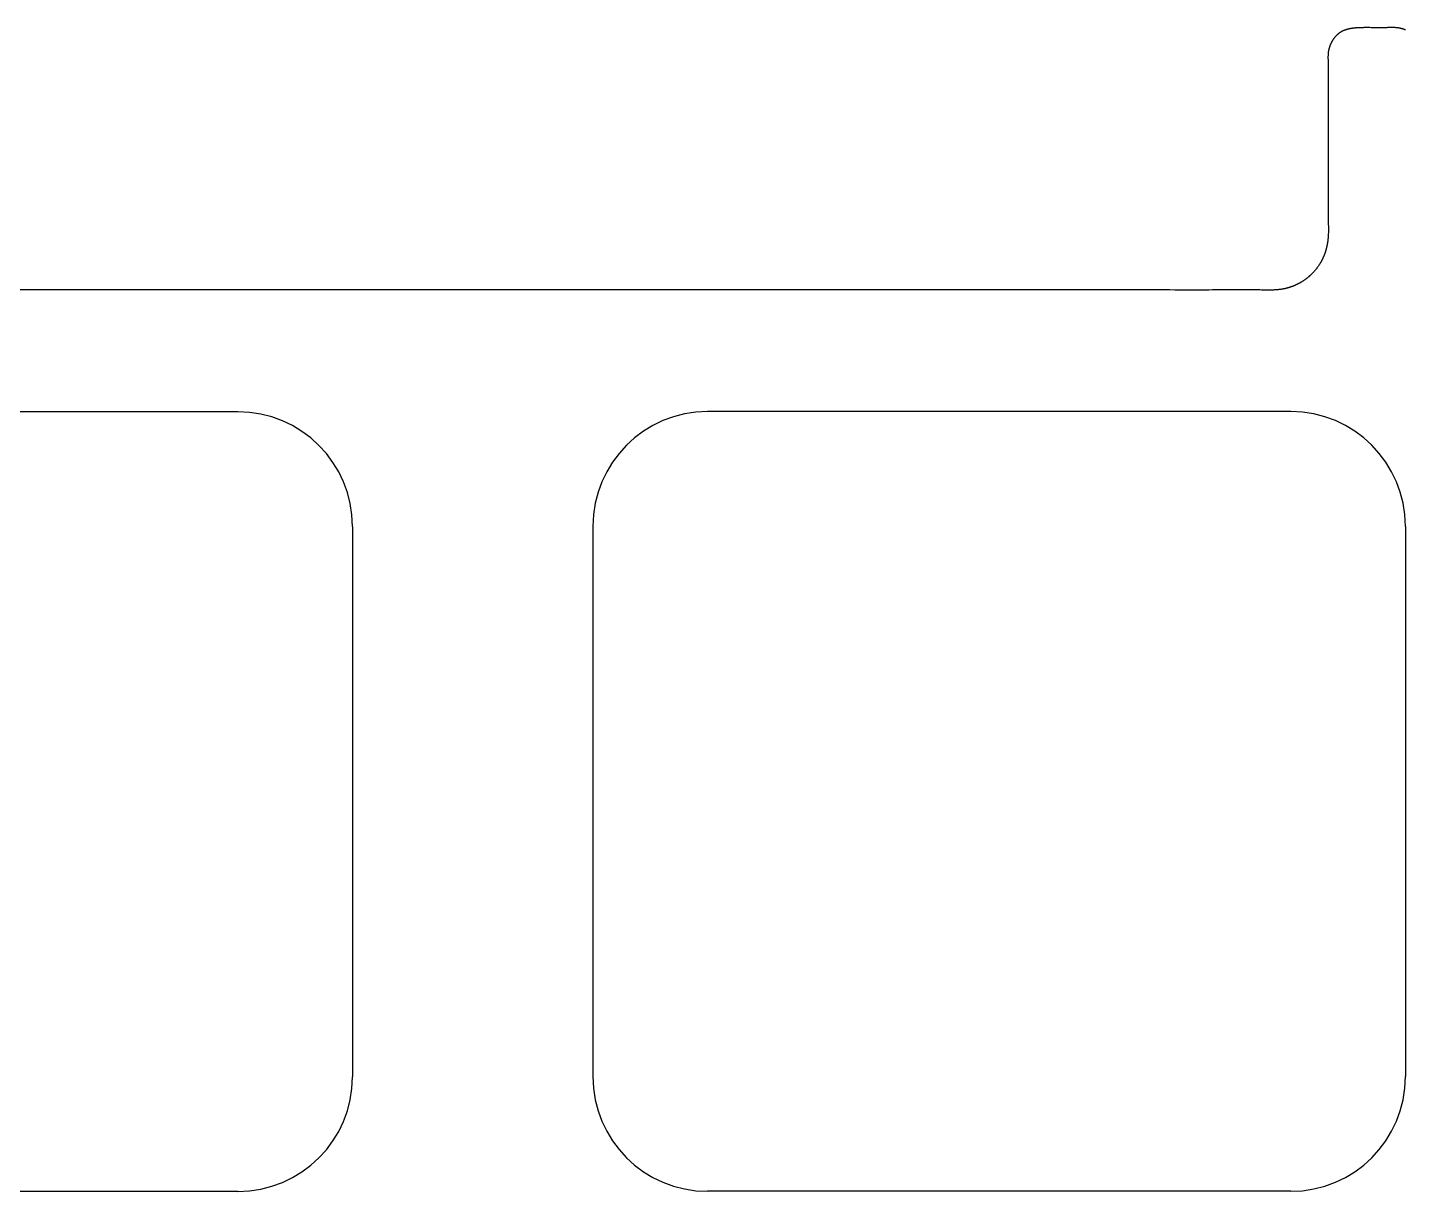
# Model space of a CAD drawing. Header units: millimetres. Extents: x -9 to 276, y -90 to 14.
# Drawn here: x 230.07 to 255, y -7.05 to 14 of the extents above; entities that cross this region are included whole.
import ezdxf

# ---------------------------------------------------------------- set-up
doc = ezdxf.new("R2010")
doc.units = ezdxf.units.MM
doc.layers.add('BLACK', color=7, linetype='CONTINUOUS')

msp = doc.modelspace()

# ---------------------------------------------------------------- linework, layer by layer
at = {"layer": 'BLACK', "linetype": 'Continuous'}
for p, q in [((253.938742, 13.960468), (253.935505, 13.959503)), ((253.941989, 13.961415), (253.938742, 13.960468)), ((253.945283, 13.962354), (253.941989, 13.961415)), ((253.948586, 13.963274), (253.945283, 13.962354)), ((253.951938, 13.964188), (253.948586, 13.963274)), ((253.955299, 13.965082), (253.951938, 13.964188)), ((253.95871, 13.965969), (253.955299, 13.965082)), ((253.962131, 13.966838), (253.95871, 13.965969)), ((253.965605, 13.967698), (253.962131, 13.966838)), ((253.969087, 13.968541), (253.965605, 13.967698)), ((253.972625, 13.969375), (253.969087, 13.968541)), ((253.976172, 13.970191), (253.972625, 13.969375)), ((253.979777, 13.970999), (253.976172, 13.970191)), ((253.983391, 13.971788), (253.979777, 13.970999)), ((253.987065, 13.97257), (253.983391, 13.971788)), ((253.990748, 13.973333), (253.987065, 13.97257)), ((253.994495, 13.974088), (253.990748, 13.973333)), ((253.99825, 13.974824), (253.994495, 13.974088)), ((254.002073, 13.975552), (253.99825, 13.974824)), ((254.005904, 13.976262), (254.002073, 13.975552)), ((254.009806, 13.976963), (254.005904, 13.976262)), ((254.013716, 13.977646), (254.009806, 13.976963)), ((254.0177, 13.97832), (254.013716, 13.977646)), ((254.021693, 13.978975), (254.0177, 13.97832)), ((254.025765, 13.979623), (254.021693, 13.978975)), ((254.029845, 13.980251), (254.025765, 13.979623)), ((254.03401, 13.980871), (254.029845, 13.980251)), ((254.038182, 13.981472), (254.03401, 13.980871)), ((254.042443, 13.982065), (254.038182, 13.981472)), ((254.046713, 13.982638), (254.042443, 13.982065)), ((254.051078, 13.983204), (254.046713, 13.982638)), ((254.055451, 13.98375), (254.051078, 13.983204)), ((254.059926, 13.984287), (254.055451, 13.98375)), ((254.064409, 13.984805), (254.059926, 13.984287)), ((254.069004, 13.985315), (254.064409, 13.984805)), ((254.073605, 13.985806), (254.069004, 13.985315)), ((254.078326, 13.986288), (254.073605, 13.985806)), ((254.083055, 13.98675), (254.078326, 13.986288)), ((254.087915, 13.987205), (254.083055, 13.98675)), ((254.092782, 13.987639), (254.087915, 13.987205)), ((254.097794, 13.988065), (254.092782, 13.987639)), ((254.102812, 13.988471), (254.097794, 13.988065)), ((254.10799, 13.988869), (254.102812, 13.988471)), ((254.113175, 13.989247), (254.10799, 13.988869)), ((254.11854, 13.989617), (254.113175, 13.989247)), ((254.12391, 13.989967), (254.11854, 13.989617)), ((254.129485, 13.990308), (254.12391, 13.989967)), ((254.135065, 13.990629), (254.129485, 13.990308)), ((254.140881, 13.990943), (254.135065, 13.990629)), ((254.146702, 13.991236), (254.140881, 13.990943)), ((254.152801, 13.991521), (254.146702, 13.991236)), ((254.158903, 13.991786), (254.152801, 13.991521)), ((254.165343, 13.992043), (254.158903, 13.991786)), ((254.171784, 13.99228), (254.165343, 13.992043)), ((254.178648, 13.99251), (254.171784, 13.99228)), ((254.185513, 13.992718), (254.178648, 13.99251)), ((254.192937, 13.992922), (254.185513, 13.992718)), ((254.20036, 13.993103), (254.192937, 13.992922)), ((254.20859, 13.993281), (254.20036, 13.993103)), ((254.216814, 13.993436), (254.20859, 13.993281)), ((254.226416, 13.993593), (254.216814, 13.993436)), ((254.236007, 13.993725), (254.226416, 13.993593)), ((254.248364, 13.993866), (254.236007, 13.993725)), ((254.2607, 13.993975), (254.248364, 13.993866)), ((254.273015, 13.994055), (254.2607, 13.993975)), ((254.285311, 13.994107), (254.273015, 13.994055)), ((254.297588, 13.994135), (254.285311, 13.994107)), ((254.309847, 13.994139), (254.297588, 13.994135)), ((254.334316, 13.994086), (254.309847, 13.994139)), ((254.358726, 13.993967), (254.334316, 13.994086)), ((254.383086, 13.993798), (254.358726, 13.993967)), ((254.407402, 13.993594), (254.383086, 13.993798)), ((254.431683, 13.993375), (254.407402, 13.993594)), ((254.465428, 13.993073), (254.431683, 13.993375)), ((254.497427, 13.992829), (254.465428, 13.993073)), ((254.524373, 13.992683), (254.497427, 13.992829)), ((254.548396, 13.992621), (254.524373, 13.992683)), ((254.570449, 13.992633), (254.548396, 13.992621)), ((254.591054, 13.992716), (254.570449, 13.992633)), ((254.610536, 13.992869), (254.591054, 13.992716)), ((254.629114, 13.993088), (254.610536, 13.992869)), ((254.646943, 13.993374), (254.629114, 13.993088)), ((254.66414, 13.993725), (254.646943, 13.993374)), ((254.677183, 13.99404), (254.66414, 13.993725)), ((254.690238, 13.994379), (254.677183, 13.99404)), ((254.700492, 13.994646), (254.690238, 13.994379)), ((254.717415, 13.995057), (254.700492, 13.994646)), ((254.731201, 13.995335), (254.717415, 13.995057)), ((254.74331, 13.995514), (254.731201, 13.995335)), ((254.754323, 13.995608), (254.74331, 13.995514)), ((254.764543, 13.995624), (254.754323, 13.995608)), ((254.774152, 13.995566), (254.764543, 13.995624)), ((254.783269, 13.995437), (254.774152, 13.995566)), ((254.791979, 13.995239), (254.783269, 13.995437)), ((254.800341, 13.994974), (254.791979, 13.995239)), ((254.808404, 13.994643), (254.800341, 13.994974)), ((254.816204, 13.994246), (254.808404, 13.994643)), ((254.823771, 13.993785), (254.816204, 13.994246)), ((254.831128, 13.993259), (254.823771, 13.993785)), ((254.838296, 13.99267), (254.831128, 13.993259)), ((254.845292, 13.992017), (254.838296, 13.99267)), ((254.85213, 13.991301), (254.845292, 13.992017)), ((254.858822, 13.990523), (254.85213, 13.991301)), ((254.865381, 13.989682), (254.858822, 13.990523)), ((254.871815, 13.988778), (254.865381, 13.989682)), ((254.878132, 13.987812), (254.871815, 13.988778)), ((254.878144, 13.98781), (254.878132, 13.987812)), ((254.881301, 13.987297), (254.878144, 13.98781)), ((254.884456, 13.986764), (254.881301, 13.987297)), ((254.887611, 13.986211), (254.884456, 13.986764)), ((254.890762, 13.985638), (254.887611, 13.986211)), ((254.893912, 13.985045), (254.890762, 13.985638)), ((254.897059, 13.984432), (254.893912, 13.985045)), ((254.900204, 13.983799), (254.897059, 13.984432)), ((254.903346, 13.983147), (254.900204, 13.983799)), ((254.906484, 13.982475), (254.903346, 13.983147)), ((254.909619, 13.981783), (254.906484, 13.982475)), ((254.915877, 13.98034), (254.909619, 13.981783)), ((254.922117, 13.978819), (254.915877, 13.98034)), ((254.928339, 13.97722), (254.922117, 13.978819)), ((254.934539, 13.975545), (254.928339, 13.97722)), ((254.940716, 13.973793), (254.934539, 13.975545)), ((254.946867, 13.971965), (254.940716, 13.973793)), ((254.952991, 13.970061), (254.946867, 13.971965)), ((254.959085, 13.968084), (254.952991, 13.970061)), ((254.965149, 13.966032), (254.959085, 13.968084)), ((254.971179, 13.963908), (254.965149, 13.966032)), ((254.977174, 13.961711), (254.971179, 13.963908)), ((254.983132, 13.959442), (254.977174, 13.961711)), ((253.653863, 13.713613), (253.651018, 13.70768)), ((253.656777, 13.719505), (253.653863, 13.713613)), ((253.65976, 13.725356), (253.656777, 13.719505)), ((253.662809, 13.731162), (253.65976, 13.725356)), ((253.665925, 13.736923), (253.662809, 13.731162)), ((253.669106, 13.742635), (253.665925, 13.736923)), ((253.672351, 13.748298), (253.669106, 13.742635)), ((253.675657, 13.753909), (253.672351, 13.748298)), ((253.679026, 13.759467), (253.675657, 13.753909)), ((253.682454, 13.76497), (253.679026, 13.759467)), ((253.68594, 13.770416), (253.682454, 13.76497)), ((253.689485, 13.775804), (253.68594, 13.770416)), ((253.693085, 13.781132), (253.689485, 13.775804)), ((253.69674, 13.786399), (253.693085, 13.781132)), ((253.700448, 13.791603), (253.69674, 13.786399)), ((253.704209, 13.796742), (253.700448, 13.791603)), ((253.70802, 13.801817), (253.704209, 13.796742)), ((253.711881, 13.806824), (253.70802, 13.801817)), ((253.71579, 13.811763), (253.711881, 13.806824)), ((253.719745, 13.816634), (253.71579, 13.811763)), ((253.723746, 13.821433), (253.719745, 13.816634)), ((253.727791, 13.826162), (253.723746, 13.821433)), ((253.731879, 13.830818), (253.727791, 13.826162)), ((253.736009, 13.8354), (253.731879, 13.830818)), ((253.740178, 13.839909), (253.736009, 13.8354)), ((253.744387, 13.844342), (253.740178, 13.839909)), ((253.748633, 13.848699), (253.744387, 13.844342)), ((253.752916, 13.85298), (253.748633, 13.848699)), ((253.757234, 13.857184), (253.752916, 13.85298)), ((253.761586, 13.86131), (253.757234, 13.857184)), ((253.765971, 13.865357), (253.761586, 13.86131)), ((253.770387, 13.869325), (253.765971, 13.865357)), ((253.774834, 13.873214), (253.770387, 13.869325)), ((253.779311, 13.877023), (253.774834, 13.873214)), ((253.783815, 13.880752), (253.779311, 13.877023)), ((253.788348, 13.8844), (253.783815, 13.880752)), ((253.792906, 13.887967), (253.788348, 13.8844)), ((253.79749, 13.891453), (253.792906, 13.887967)), ((253.802098, 13.894858), (253.79749, 13.891453)), ((253.806729, 13.898181), (253.802098, 13.894858)), ((253.811383, 13.901422), (253.806729, 13.898181)), ((253.816058, 13.904582), (253.811383, 13.901422)), ((253.820754, 13.907659), (253.816058, 13.904582)), ((253.82547, 13.910655), (253.820754, 13.907659)), ((253.829907, 13.913388), (253.82547, 13.910655)), ((253.832325, 13.914844), (253.829907, 13.913388)), ((253.834753, 13.916282), (253.832325, 13.914844)), ((253.837206, 13.917711), (253.834753, 13.916282)), ((253.839668, 13.919123), (253.837206, 13.917711)), ((253.842156, 13.920526), (253.839668, 13.919123)), ((253.844654, 13.921911), (253.842156, 13.920526)), ((253.847178, 13.923288), (253.844654, 13.921911)), ((253.849712, 13.924647), (253.847178, 13.923288)), ((253.852273, 13.925998), (253.849712, 13.924647)), ((253.854844, 13.927332), (253.852273, 13.925998)), ((253.857443, 13.928657), (253.854844, 13.927332)), ((253.860051, 13.929964), (253.857443, 13.928657)), ((253.862689, 13.931263), (253.860051, 13.929964)), ((253.865336, 13.932545), (253.862689, 13.931263)), ((253.868013, 13.933818), (253.865336, 13.932545)), ((253.870699, 13.935074), (253.868013, 13.933818)), ((253.873417, 13.936322), (253.870699, 13.935074)), ((253.876143, 13.937552), (253.873417, 13.936322)), ((253.878902, 13.938774), (253.876143, 13.937552)), ((253.88167, 13.939978), (253.878902, 13.938774)), ((253.884471, 13.941174), (253.88167, 13.939978)), ((253.887282, 13.942353), (253.884471, 13.941174)), ((253.890126, 13.943524), (253.887282, 13.942353)), ((253.89298, 13.944676), (253.890126, 13.943524)), ((253.895869, 13.945822), (253.89298, 13.944676)), ((253.898768, 13.946949), (253.895869, 13.945822)), ((253.901703, 13.948068), (253.898768, 13.946949)), ((253.904647, 13.94917), (253.901703, 13.948068)), ((253.907629, 13.950263), (253.904647, 13.94917)), ((253.910619, 13.951339), (253.907629, 13.950263)), ((253.91365, 13.952407), (253.910619, 13.951339)), ((253.916689, 13.953457), (253.91365, 13.952407)), ((253.919769, 13.9545), (253.916689, 13.953457)), ((253.922857, 13.955524), (253.919769, 13.9545)), ((253.925988, 13.956541), (253.922857, 13.955524)), ((253.929128, 13.957539), (253.925988, 13.956541)), ((253.932312, 13.95853), (253.929128, 13.957539)), ((253.935505, 13.959503), (253.932312, 13.95853)), ((254.989051, 13.957103), (254.983132, 13.959442)), ((254.99493, 13.954694), (254.989051, 13.957103)), ((255.000767, 13.952217), (254.99493, 13.954694)), ((253.599148, 13.466432), (253.599088, 13.457228)), ((253.599279, 13.475191), (253.599148, 13.466432)), ((253.59948, 13.483577), (253.599279, 13.475191)), ((253.599749, 13.491645), (253.59948, 13.483577)), ((253.600084, 13.499435), (253.599749, 13.491645)), ((253.600485, 13.506981), (253.600084, 13.499435)), ((253.600952, 13.51431), (253.600485, 13.506981)), ((253.601483, 13.521444), (253.600952, 13.51431)), ((253.602078, 13.528401), (253.601483, 13.521444)), ((253.602737, 13.535197), (253.602078, 13.528401)), ((253.60346, 13.541845), (253.602737, 13.535197)), ((253.604246, 13.548357), (253.60346, 13.541845)), ((253.605095, 13.554744), (253.604246, 13.548357)), ((253.606007, 13.561014), (253.605095, 13.554744)), ((253.606615, 13.564913), (253.606007, 13.561014)), ((253.607128, 13.568056), (253.606615, 13.564913)), ((253.607661, 13.571198), (253.607128, 13.568056)), ((253.608215, 13.574344), (253.607661, 13.571198)), ((253.608789, 13.577489), (253.608215, 13.574344)), ((253.609384, 13.580638), (253.608789, 13.577489)), ((253.609999, 13.583785), (253.609384, 13.580638)), ((253.610636, 13.586937), (253.609999, 13.583785)), ((253.611293, 13.590085), (253.610636, 13.586937)), ((253.61197, 13.593237), (253.611293, 13.590085)), ((253.612668, 13.596386), (253.61197, 13.593237)), ((253.613387, 13.599537), (253.612668, 13.596386)), ((253.614125, 13.602686), (253.613387, 13.599537)), ((253.614885, 13.605836), (253.614125, 13.602686)), ((253.615664, 13.608983), (253.614885, 13.605836)), ((253.616464, 13.612131), (253.615664, 13.608983)), ((253.617284, 13.615275), (253.616464, 13.612131)), ((253.618125, 13.61842), (253.617284, 13.615275)), ((253.618986, 13.621561), (253.618125, 13.61842)), ((253.619867, 13.624702), (253.618986, 13.621561)), ((253.620768, 13.627838), (253.619867, 13.624702)), ((253.62169, 13.630974), (253.620768, 13.627838)), ((253.622631, 13.634104), (253.62169, 13.630974)), ((253.623592, 13.637233), (253.622631, 13.634104)), ((253.624573, 13.640357), (253.623592, 13.637233)), ((253.625574, 13.643479), (253.624573, 13.640357)), ((253.626594, 13.646595), (253.625574, 13.643479)), ((253.627635, 13.649709), (253.626594, 13.646595)), ((253.628695, 13.652816), (253.627635, 13.649709)), ((253.629774, 13.65592), (253.628695, 13.652816)), ((253.630873, 13.659017), (253.629774, 13.65592)), ((253.631991, 13.662111), (253.630873, 13.659017)), ((253.633128, 13.665197), (253.631991, 13.662111)), ((253.634285, 13.668279), (253.633128, 13.665197)), ((253.635461, 13.671354), (253.634285, 13.668279)), ((253.636655, 13.674423), (253.635461, 13.671354)), ((253.637869, 13.677485), (253.636655, 13.674423)), ((253.639101, 13.68054), (253.637869, 13.677485)), ((253.640352, 13.683588), (253.639101, 13.68054)), ((253.641621, 13.686628), (253.640352, 13.683588)), ((253.642909, 13.689661), (253.641621, 13.686628)), ((253.644215, 13.692686), (253.642909, 13.689661)), ((253.64554, 13.695702), (253.644215, 13.692686)), ((253.648243, 13.701709), (253.64554, 13.695702)), ((253.651018, 13.70768), (253.648243, 13.701709)), ((253.599088, 13.457228), (253.599102, 13.447477)), ((253.599102, 13.447477), (253.599194, 13.437031)), ((253.599194, 13.437031), (253.59937, 13.42565)), ((253.59937, 13.42565), (253.599643, 13.412903)), ((253.599643, 13.412903), (253.600038, 13.397845)), ((253.600038, 13.397845), (253.600541, 13.380557)), ((253.600541, 13.380557), (253.601025, 13.363952)), ((253.601025, 13.363952), (253.601251, 13.355651)), ((253.601251, 13.355651), (253.601459, 13.347353)), ((253.601459, 13.347353), (253.601771, 13.332508)), ((253.601771, 13.332508), (253.602018, 13.317028)), ((253.602018, 13.317028), (253.602199, 13.300786)), ((253.602224, 13.222819), (253.602027, 13.196356)), ((253.602199, 13.300786), (253.602312, 13.283606)), ((253.60233, 13.245213), (253.602224, 13.222819)), ((253.602312, 13.283606), (253.602357, 13.265222)), ((253.602357, 13.265222), (253.60233, 13.245213)), ((253.600907, 13.023625), (253.600855, 12.981531)), ((253.600855, 12.981531), (253.600872, 12.934952)), ((253.601026, 13.062544), (253.600907, 13.023625)), ((253.601211, 13.099052), (253.601026, 13.062544)), ((253.601459, 13.133641), (253.601211, 13.099052)), ((253.601756, 13.166532), (253.601459, 13.133641)), ((253.602027, 13.196356), (253.601756, 13.166532)), ((253.600872, 12.934952), (253.600966, 12.88124)), ((253.600966, 12.88124), (253.601153, 12.813048)), ((253.601153, 12.813048), (253.601213, 12.793371)), ((253.601213, 12.793371), (253.601344, 12.749794)), ((253.601344, 12.749794), (253.601458, 12.706218)), ((253.601458, 12.706218), (253.601579, 12.637753)), ((253.601628, 12.476211), (253.601548, 12.369356)), ((253.601579, 12.637753), (253.601636, 12.562364)), ((253.601636, 12.562364), (253.601628, 12.476211)), ((253.601458, 12.278794), (253.601457, 11.851371)), ((253.601496, 12.316284), (253.601458, 12.278794)), ((253.601548, 12.369356), (253.601496, 12.316284)), ((253.601457, 11.851371), (253.601633, 11.764437)), ((253.601633, 11.764437), (253.601953, 11.641631)), ((253.601953, 11.641631), (253.602169, 11.560964)), ((253.602169, 11.560964), (253.602359, 11.480299)), ((253.602359, 11.480299), (253.602496, 11.399641)), ((253.602504, 11.23835), (253.602432, 11.198036)), ((253.602496, 11.399641), (253.602536, 11.359314)), ((253.602543, 11.278669), (253.602504, 11.23835)), ((253.602536, 11.359314), (253.602553, 11.31899)), ((253.602553, 11.31899), (253.602543, 11.278669)), ((253.601457, 10.996525), (253.601041, 10.947009)), ((253.601745, 11.036818), (253.601457, 10.996525)), ((253.601983, 11.077115), (253.601745, 11.036818)), ((253.602174, 11.117418), (253.601983, 11.077115)), ((253.602323, 11.157725), (253.602174, 11.117418)), ((253.602432, 11.198036), (253.602323, 11.157725)), ((253.599801, 10.771873), (253.599757, 10.749366)), ((253.599757, 10.749366), (253.599757, 10.726855)), ((253.599757, 10.726855), (253.599806, 10.704339)), ((253.599884, 10.794376), (253.599801, 10.771873)), ((253.6, 10.816875), (253.599884, 10.794376)), ((253.600144, 10.839371), (253.6, 10.816875)), ((253.600492, 10.884357), (253.600144, 10.839371)), ((253.600885, 10.929339), (253.600492, 10.884357)), ((253.601041, 10.947009), (253.600885, 10.929339)), ((253.599806, 10.704339), (253.599911, 10.681817)), ((253.599911, 10.681817), (253.600076, 10.659289)), ((253.600076, 10.659289), (253.600308, 10.636754)), ((253.600308, 10.636754), (253.600612, 10.614212)), ((253.600612, 10.614212), (253.600792, 10.602937)), ((253.600792, 10.602937), (253.600992, 10.591661)), ((253.600992, 10.591661), (253.601213, 10.580383)), ((253.601213, 10.580383), (253.601456, 10.569102)), ((253.601456, 10.569102), (253.601975, 10.547599)), ((253.601975, 10.547599), (253.602666, 10.521946)), ((253.602666, 10.521946), (253.603388, 10.496594)), ((253.603388, 10.496594), (253.604024, 10.474336)), ((253.604024, 10.474336), (253.604633, 10.452081)), ((253.603145, 10.224897), (253.602801, 10.219392)), ((253.60347, 10.230404), (253.603145, 10.224897)), ((253.604061, 10.241425), (253.60347, 10.230404)), ((253.604575, 10.252456), (253.604061, 10.241425)), ((253.605017, 10.263494), (253.604575, 10.252456)), ((253.604633, 10.452081), (253.605189, 10.429833)), ((253.60539, 10.274541), (253.605017, 10.263494)), ((253.605189, 10.429833), (253.605439, 10.418713)), ((253.605697, 10.285596), (253.60539, 10.274541)), ((253.605439, 10.418713), (253.605666, 10.407595)), ((253.605666, 10.407595), (253.605867, 10.396481)), ((253.605942, 10.296657), (253.605697, 10.285596)), ((253.605867, 10.396481), (253.606038, 10.38537)), ((253.606127, 10.307726), (253.605942, 10.296657)), ((253.606038, 10.38537), (253.606176, 10.374263)), ((253.606256, 10.318801), (253.606127, 10.307726)), ((253.606176, 10.374263), (253.606277, 10.363161)), ((253.606332, 10.329883), (253.606256, 10.318801)), ((253.606277, 10.363161), (253.606339, 10.352063)), ((253.606359, 10.34097), (253.606332, 10.329883)), ((253.606339, 10.352063), (253.606359, 10.34097)), ((253.560578, 9.971629), (253.559278, 9.96717)), ((253.561859, 9.976095), (253.560578, 9.971629)), ((253.563123, 9.980575), (253.561859, 9.976095)), ((253.564367, 9.98506), (253.563123, 9.980575)), ((253.565595, 9.989559), (253.564367, 9.98506)), ((253.566804, 9.994064), (253.565595, 9.989559)), ((253.567995, 9.998582), (253.566804, 9.994064)), ((253.569167, 10.003106), (253.567995, 9.998582)), ((253.570322, 10.007643), (253.569167, 10.003106)), ((253.571457, 10.012185), (253.570322, 10.007643)), ((253.572575, 10.016741), (253.571457, 10.012185)), ((253.573674, 10.021301), (253.572575, 10.016741)), ((253.574755, 10.025874), (253.573674, 10.021301)), ((253.575816, 10.030451), (253.574755, 10.025874)), ((253.57686, 10.035041), (253.575816, 10.030451)), ((253.577884, 10.039636), (253.57686, 10.035041)), ((253.578891, 10.044242), (253.577884, 10.039636)), ((253.579878, 10.048853), (253.578891, 10.044242)), ((253.580846, 10.053476), (253.579878, 10.048853)), ((253.581796, 10.058103), (253.580846, 10.053476)), ((253.582727, 10.062741), (253.581796, 10.058103)), ((253.583638, 10.067383), (253.582727, 10.062741)), ((253.584532, 10.072036), (253.583638, 10.067383)), ((253.585405, 10.076693), (253.584532, 10.072036)), ((253.58626, 10.08136), (253.585405, 10.076693)), ((253.587096, 10.086031), (253.58626, 10.08136)), ((253.587913, 10.090712), (253.587096, 10.086031)), ((253.58871, 10.095397), (253.587913, 10.090712)), ((253.589488, 10.100091), (253.58871, 10.095397)), ((253.590247, 10.104789), (253.589488, 10.100091)), ((253.590987, 10.109496), (253.590247, 10.104789)), ((253.591707, 10.114206), (253.590987, 10.109496)), ((253.592409, 10.118925), (253.591707, 10.114206)), ((253.59309, 10.123646), (253.592409, 10.118925)), ((253.593752, 10.128377), (253.59309, 10.123646)), ((253.594395, 10.13311), (253.593752, 10.128377)), ((253.595018, 10.137851), (253.594395, 10.13311)), ((253.595622, 10.142594), (253.595018, 10.137851)), ((253.596293, 10.148061), (253.595622, 10.142594)), ((253.596938, 10.153532), (253.596293, 10.148061)), ((253.597557, 10.159005), (253.596938, 10.153532)), ((253.598151, 10.164481), (253.597557, 10.159005)), ((253.59872, 10.16996), (253.598151, 10.164481)), ((253.599265, 10.175442), (253.59872, 10.16996)), ((253.599787, 10.180926), (253.599265, 10.175442)), ((253.600284, 10.186414), (253.599787, 10.180926)), ((253.600759, 10.191903), (253.600284, 10.186414)), ((253.601211, 10.197396), (253.600759, 10.191903)), ((253.601641, 10.202891), (253.601211, 10.197396)), ((253.602049, 10.208389), (253.601641, 10.202891)), ((253.602435, 10.213889), (253.602049, 10.208389)), ((253.602801, 10.219392), (253.602435, 10.213889)), ((253.454545, 9.728112), (253.449975, 9.720665)), ((253.45904, 9.735589), (253.454545, 9.728112)), ((253.46346, 9.743097), (253.45904, 9.735589)), ((253.464049, 9.744109), (253.46346, 9.743097)), ((253.466234, 9.74789), (253.464049, 9.744109)), ((253.468401, 9.751682), (253.466234, 9.74789)), ((253.470557, 9.755492), (253.468401, 9.751682)), ((253.472694, 9.759312), (253.470557, 9.755492)), ((253.474819, 9.76315), (253.472694, 9.759312)), ((253.476927, 9.766999), (253.474819, 9.76315)), ((253.479022, 9.770865), (253.476927, 9.766999)), ((253.481099, 9.774742), (253.479022, 9.770865)), ((253.483163, 9.778636), (253.481099, 9.774742)), ((253.48521, 9.782541), (253.483163, 9.778636)), ((253.487244, 9.786463), (253.48521, 9.782541)), ((253.48926, 9.790395), (253.487244, 9.786463)), ((253.491262, 9.794345), (253.48926, 9.790395)), ((253.493247, 9.798304), (253.491262, 9.794345)), ((253.495218, 9.802282), (253.493247, 9.798304)), ((253.497172, 9.806268), (253.495218, 9.802282)), ((253.499112, 9.810272), (253.497172, 9.806268)), ((253.501034, 9.814286), (253.499112, 9.810272)), ((253.502943, 9.818317), (253.501034, 9.814286)), ((253.504833, 9.822357), (253.502943, 9.818317)), ((253.50671, 9.826415), (253.504833, 9.822357)), ((253.508568, 9.830481), (253.50671, 9.826415)), ((253.510413, 9.834565), (253.508568, 9.830481)), ((253.512239, 9.838658), (253.510413, 9.834565)), ((253.514051, 9.842768), (253.512239, 9.838658)), ((253.515845, 9.846887), (253.514051, 9.842768)), ((253.517625, 9.851022), (253.515845, 9.846887)), ((253.519386, 9.855166), (253.517625, 9.851022)), ((253.521133, 9.859328), (253.519386, 9.855166)), ((253.522861, 9.863497), (253.521133, 9.859328)), ((253.524575, 9.867683), (253.522861, 9.863497)), ((253.52627, 9.871878), (253.524575, 9.867683)), ((253.527951, 9.876089), (253.52627, 9.871878)), ((253.529613, 9.880308), (253.527951, 9.876089)), ((253.53126, 9.884544), (253.529613, 9.880308)), ((253.532889, 9.888787), (253.53126, 9.884544)), ((253.534502, 9.893046), (253.532889, 9.888787)), ((253.536097, 9.897314), (253.534502, 9.893046)), ((253.537676, 9.901597), (253.536097, 9.897314)), ((253.539237, 9.905888), (253.537676, 9.901597)), ((253.540782, 9.910195), (253.539237, 9.905888)), ((253.542309, 9.914509), (253.540782, 9.910195)), ((253.54382, 9.918839), (253.542309, 9.914509)), ((253.545312, 9.923176), (253.54382, 9.918839)), ((253.546788, 9.927528), (253.545312, 9.923176)), ((253.548246, 9.931888), (253.546788, 9.927528)), ((253.549687, 9.936262), (253.548246, 9.931888)), ((253.55111, 9.940644), (253.549687, 9.936262)), ((253.552516, 9.94504), (253.55111, 9.940644)), ((253.553903, 9.949443), (253.552516, 9.94504)), ((253.555274, 9.953862), (253.553903, 9.949443)), ((253.556627, 9.958286), (253.555274, 9.953862)), ((253.557962, 9.962725), (253.556627, 9.958286)), ((253.559278, 9.96717), (253.557962, 9.962725)), ((253.233194, 9.474799), (253.229708, 9.471974)), ((253.236667, 9.47764), (253.233194, 9.474799)), ((253.240127, 9.480497), (253.236667, 9.47764)), ((253.243575, 9.483369), (253.240127, 9.480497)), ((253.24701, 9.486257), (253.243575, 9.483369)), ((253.250432, 9.489159), (253.24701, 9.486257)), ((253.253842, 9.492077), (253.250432, 9.489159)), ((253.257238, 9.495011), (253.253842, 9.492077)), ((253.260621, 9.497959), (253.257238, 9.495011)), ((253.26399, 9.500922), (253.260621, 9.497959)), ((253.267347, 9.5039), (253.26399, 9.500922)), ((253.274018, 9.5099), (253.267347, 9.5039)), ((253.280635, 9.515958), (253.274018, 9.5099)), ((253.287197, 9.522074), (253.280635, 9.515958)), ((253.293702, 9.528246), (253.287197, 9.522074)), ((253.300149, 9.534475), (253.293702, 9.528246)), ((253.306538, 9.540758), (253.300149, 9.534475)), ((253.312869, 9.547095), (253.306538, 9.540758)), ((253.31914, 9.553486), (253.312869, 9.547095)), ((253.32535, 9.55993), (253.31914, 9.553486)), ((253.331499, 9.566425), (253.32535, 9.55993)), ((253.337586, 9.572971), (253.331499, 9.566425)), ((253.343611, 9.579567), (253.337586, 9.572971)), ((253.349572, 9.586213), (253.343611, 9.579567)), ((253.35547, 9.592907), (253.349572, 9.586213)), ((253.361302, 9.599648), (253.35547, 9.592907)), ((253.36707, 9.606435), (253.361302, 9.599648)), ((253.372771, 9.613269), (253.36707, 9.606435)), ((253.378405, 9.620147), (253.372771, 9.613269)), ((253.383973, 9.62707), (253.378405, 9.620147)), ((253.389472, 9.634035), (253.383973, 9.62707)), ((253.394903, 9.641043), (253.389472, 9.634035)), ((253.400265, 9.648092), (253.394903, 9.641043)), ((253.405558, 9.655181), (253.400265, 9.648092)), ((253.41078, 9.662311), (253.405558, 9.655181)), ((253.415932, 9.669478), (253.41078, 9.662311)), ((253.421013, 9.676684), (253.415932, 9.669478)), ((253.426022, 9.683927), (253.421013, 9.676684)), ((253.430958, 9.691206), (253.426022, 9.683927)), ((253.435823, 9.69852), (253.430958, 9.691206)), ((253.440614, 9.705868), (253.435823, 9.69852)), ((253.445332, 9.71325), (253.440614, 9.705868)), ((253.449975, 9.720665), (253.445332, 9.71325)), ((232.676119, 9.250001), (213.713155, 9.249999)), ((233.817408, 9.250002), (232.676119, 9.250001)), ((239.523856, 9.250001), (233.817408, 9.250002)), ((239.95184, 9.25), (239.523856, 9.250001)), ((242.947725, 9.25), (239.95184, 9.25)), ((243.233047, 9.250001), (242.947725, 9.25)), ((244.659659, 9.25), (243.233047, 9.250001)), ((245.002047, 9.249996), (244.659659, 9.25)), ((245.329752, 9.249992), (245.002047, 9.249996)), ((246.371593, 9.25), (245.329752, 9.249992)), ((246.731995, 9.250016), (246.371593, 9.25)), ((247.545494, 9.250039), (246.731995, 9.250016)), ((248.083527, 9.25), (247.545494, 9.250039)), ((248.446928, 9.249939), (248.083527, 9.25)), ((248.829543, 9.249875), (248.446928, 9.249939)), ((249.20263, 9.249854), (248.829543, 9.249875)), ((249.516238, 9.249896), (249.20263, 9.249854)), ((249.795462, 9.25), (249.516238, 9.249896)), ((249.927533, 9.250073), (249.795462, 9.25)), ((250.075672, 9.250154), (249.927533, 9.250073)), ((250.253576, 9.250216), (250.075672, 9.250154)), ((250.401208, 9.250209), (250.253576, 9.250216)), ((250.531938, 9.250136), (250.401208, 9.250209)), ((250.651429, 9.25), (250.531938, 9.250136)), ((250.740444, 9.249852), (250.651429, 9.25)), ((250.829466, 9.249683), (250.740444, 9.249852)), ((250.976033, 9.249413), (250.829466, 9.249683)), ((251.077244, 9.249279), (250.976033, 9.249413)), ((251.164277, 9.249227), (251.077244, 9.249279)), ((251.242592, 9.249248), (251.164277, 9.249227)), ((251.314808, 9.249337), (251.242592, 9.249248)), ((251.382426, 9.249493), (251.314808, 9.249337)), ((251.446403, 9.249715), (251.382426, 9.249493)), ((251.507396, 9.25), (251.446403, 9.249715)), ((251.552476, 9.25026), (251.507396, 9.25)), ((251.597546, 9.250552), (251.552476, 9.25026)), ((251.687669, 9.251192), (251.597546, 9.250552)), ((251.77717, 9.251828), (251.687669, 9.251192)), ((251.842865, 9.252244), (251.77717, 9.251828)), ((251.899173, 9.252539), (251.842865, 9.252244)), ((251.94979, 9.252737), (251.899173, 9.252539)), ((251.996462, 9.252848), (251.94979, 9.252737)), ((252.040183, 9.25288), (251.996462, 9.252848)), ((252.081581, 9.252837), (252.040183, 9.25288)), ((252.121087, 9.252722), (252.081581, 9.252837)), ((252.15901, 9.252536), (252.121087, 9.252722)), ((252.195583, 9.25228), (252.15901, 9.252536)), ((252.230984, 9.251957), (252.195583, 9.25228)), ((252.265357, 9.251567), (252.230984, 9.251957)), ((252.298817, 9.251111), (252.265357, 9.251567)), ((252.331459, 9.250589), (252.298817, 9.251111)), ((252.363363, 9.250001), (252.331459, 9.250589)), ((252.394449, 9.249365), (252.363363, 9.250001)), ((252.426258, 9.248714), (252.394449, 9.249365)), ((252.450127, 9.248275), (252.426258, 9.248714)), ((252.470531, 9.247961), (252.450127, 9.248275)), ((252.488835, 9.247748), (252.470531, 9.247961)), ((252.505678, 9.247621), (252.488835, 9.247748)), ((252.521423, 9.247575), (252.505678, 9.247621)), ((252.536301, 9.247605), (252.521423, 9.247575)), ((252.550468, 9.247708), (252.536301, 9.247605)), ((252.564036, 9.247882), (252.550468, 9.247708)), ((252.577091, 9.248124), (252.564036, 9.247882)), ((252.589697, 9.248434), (252.577091, 9.248124)), ((252.601907, 9.248811), (252.589697, 9.248434)), ((252.613762, 9.249254), (252.601907, 9.248811)), ((252.625298, 9.249761), (252.613762, 9.249254)), ((252.636543, 9.250333), (252.625298, 9.249761)), ((252.647523, 9.250968), (252.636543, 9.250333)), ((252.658257, 9.251667), (252.647523, 9.250968)), ((252.668765, 9.252429), (252.658257, 9.251667)), ((252.679062, 9.253254), (252.668765, 9.252429)), ((252.689162, 9.254141), (252.679062, 9.253254)), ((252.699079, 9.255089), (252.689162, 9.254141)), ((252.708822, 9.2561), (252.699079, 9.255089)), ((252.718403, 9.257173), (252.708822, 9.2561)), ((252.727829, 9.258307), (252.718403, 9.257173)), ((252.73711, 9.259502), (252.727829, 9.258307)), ((252.746253, 9.260759), (252.73711, 9.259502)), ((252.755264, 9.262076), (252.746253, 9.260759)), ((252.764149, 9.263455), (252.755264, 9.262076)), ((252.772915, 9.264894), (252.764149, 9.263455)), ((252.781567, 9.266395), (252.772915, 9.264894)), ((252.79011, 9.267956), (252.781567, 9.266395)), ((252.79659, 9.269194), (252.79011, 9.267956)), ((252.800861, 9.270037), (252.79659, 9.269194)), ((252.80513, 9.270898), (252.800861, 9.270037)), ((252.8094, 9.271781), (252.80513, 9.270898)), ((252.813667, 9.272684), (252.8094, 9.271781)), ((252.817936, 9.273607), (252.813667, 9.272684)), ((252.822201, 9.27455), (252.817936, 9.273607)), ((252.826468, 9.275514), (252.822201, 9.27455)), ((252.830731, 9.276497), (252.826468, 9.275514)), ((252.834995, 9.277502), (252.830731, 9.276497)), ((252.839255, 9.278526), (252.834995, 9.277502)), ((252.843516, 9.279571), (252.839255, 9.278526)), ((252.847772, 9.280635), (252.843516, 9.279571)), ((252.85203, 9.28172), (252.847772, 9.280635)), ((252.856282, 9.282825), (252.85203, 9.28172)), ((252.860536, 9.283951), (252.856282, 9.282825)), ((252.864784, 9.285096), (252.860536, 9.283951)), ((252.869032, 9.286262), (252.864784, 9.285096)), ((252.873276, 9.287447), (252.869032, 9.286262)), ((252.877519, 9.288653), (252.873276, 9.287447)), ((252.881758, 9.289878), (252.877519, 9.288653)), ((252.885995, 9.291124), (252.881758, 9.289878)), ((252.890227, 9.292389), (252.885995, 9.291124)), ((252.894459, 9.293675), (252.890227, 9.292389)), ((252.898685, 9.29498), (252.894459, 9.293675)), ((252.902909, 9.296306), (252.898685, 9.29498)), ((252.907128, 9.297651), (252.902909, 9.296306)), ((252.911346, 9.299017), (252.907128, 9.297651)), ((252.915557, 9.300401), (252.911346, 9.299017)), ((252.919767, 9.301806), (252.915557, 9.300401)), ((252.92397, 9.303231), (252.919767, 9.301806)), ((252.928172, 9.304675), (252.92397, 9.303231)), ((252.932367, 9.306139), (252.928172, 9.304675)), ((252.936559, 9.307623), (252.932367, 9.306139)), ((252.940745, 9.309125), (252.936559, 9.307623)), ((252.944928, 9.310648), (252.940745, 9.309125)), ((252.949104, 9.31219), (252.944928, 9.310648)), ((252.953277, 9.313752), (252.949104, 9.31219)), ((252.957443, 9.315333), (252.953277, 9.313752)), ((252.961605, 9.316934), (252.957443, 9.315333)), ((252.965761, 9.318554), (252.961605, 9.316934)), ((252.969912, 9.320193), (252.965761, 9.318554)), ((252.974056, 9.321851), (252.969912, 9.320193)), ((252.978196, 9.323529), (252.974056, 9.321851)), ((252.982328, 9.325226), (252.978196, 9.323529)), ((252.986456, 9.326942), (252.982328, 9.325226)), ((252.990576, 9.328677), (252.986456, 9.326942)), ((252.994691, 9.330431), (252.990576, 9.328677)), ((252.998798, 9.332204), (252.994691, 9.330431)), ((253.002899, 9.333996), (252.998798, 9.332204)), ((253.006993, 9.335807), (253.002899, 9.333996)), ((253.011081, 9.337636), (253.006993, 9.335807)), ((253.01516, 9.339485), (253.011081, 9.337636)), ((253.019234, 9.341352), (253.01516, 9.339485)), ((253.023299, 9.343237), (253.019234, 9.341352)), ((253.027357, 9.345142), (253.023299, 9.343237)), ((253.031407, 9.347064), (253.027357, 9.345142)), ((253.03545, 9.349006), (253.031407, 9.347064)), ((253.039484, 9.350965), (253.03545, 9.349006)), ((253.043511, 9.352943), (253.039484, 9.350965)), ((253.047529, 9.354939), (253.043511, 9.352943)), ((253.051539, 9.356954), (253.047529, 9.354939)), ((253.055541, 9.358986), (253.051539, 9.356954)), ((253.059534, 9.361037), (253.055541, 9.358986)), ((253.063518, 9.363106), (253.059534, 9.361037)), ((253.067494, 9.365192), (253.063518, 9.363106)), ((253.07146, 9.367297), (253.067494, 9.365192)), ((253.075417, 9.369419), (253.07146, 9.367297)), ((253.079365, 9.371559), (253.075417, 9.369419)), ((253.083304, 9.373716), (253.079365, 9.371559)), ((253.087233, 9.375891), (253.083304, 9.373716)), ((253.095061, 9.380294), (253.087233, 9.375891)), ((253.102851, 9.384766), (253.095061, 9.380294)), ((253.110599, 9.389307), (253.102851, 9.384766)), ((253.118305, 9.393916), (253.110599, 9.389307)), ((253.125969, 9.398593), (253.118305, 9.393916)), ((253.133588, 9.403337), (253.125969, 9.398593)), ((253.141163, 9.408146), (253.133588, 9.403337)), ((253.148692, 9.413022), (253.141163, 9.408146)), ((253.156174, 9.417962), (253.148692, 9.413022)), ((253.163608, 9.422966), (253.156174, 9.417962)), ((253.170993, 9.428034), (253.163608, 9.422966)), ((253.178328, 9.433165), (253.170993, 9.428034)), ((253.183316, 9.43671), (253.178328, 9.433165)), ((253.186953, 9.439324), (253.183316, 9.43671)), ((253.190579, 9.441954), (253.186953, 9.439324)), ((253.194194, 9.444602), (253.190579, 9.441954)), ((253.197798, 9.447266), (253.194194, 9.444602)), ((253.20139, 9.449946), (253.197798, 9.447266)), ((253.204971, 9.452643), (253.20139, 9.449946)), ((253.208541, 9.455356), (253.204971, 9.452643)), ((253.212098, 9.458085), (253.208541, 9.455356)), ((253.215644, 9.460831), (253.212098, 9.458085)), ((253.219178, 9.463593), (253.215644, 9.460831)), ((253.2227, 9.466371), (253.219178, 9.463593)), ((253.22621, 9.469164), (253.2227, 9.466371)), ((253.229708, 9.471974), (253.22621, 9.469164)), ((233.87645, 7.04795), (223.326449, 7.04795)), ((252.925, 7.05), (242.374999, 7.05)), ((235.95145, 4.97295), (235.95145, -4.97705)), ((240.3, 4.975), (240.3, -4.975001)), ((255, 4.975), (255, -4.975)), ((233.87645, -7.05205), (223.32645, -7.05205)), ((252.925, -7.05), (242.375, -7.05))]:
    msp.add_line(p, q, dxfattribs=at)
at = {"layer": 'BLACK'}
for centre, radius, start, end in [((233.87645, 4.97295), 2.075, 0, 90), ((242.375004, 4.974996), 2.075004, 90.0001381, 179.9998896), ((252.925, 4.975), 2.075, 0, 90), ((233.87645, -4.97705), 2.075, 270, 0), ((242.375002, -4.974998), 2.075002, 180.0000828, 269.9999448), ((252.925, -4.975), 2.075, 270, 0)]:
    msp.add_arc(centre, radius, start, end, dxfattribs=at)

doc.saveas('drawing.dxf')
